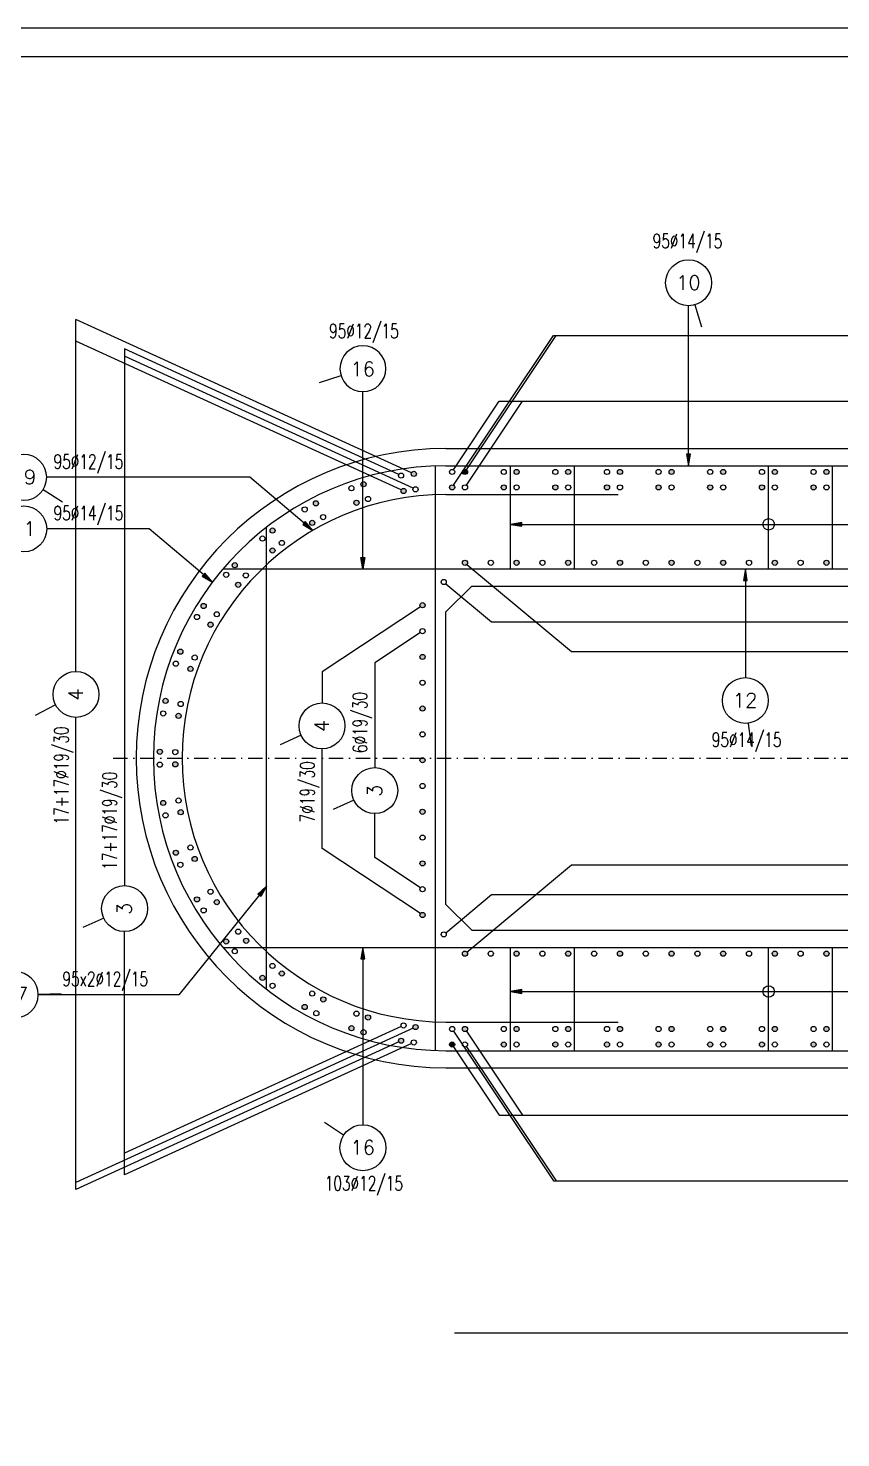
# Model space of a CAD drawing. Extents: x 29670 to 39758, y 69667 to 72992.
# Drawn here: x 34252 to 34961, y 71763 to 72992 of the extents above; entities that cross this region are included whole.
import ezdxf
from ezdxf.enums import TextEntityAlignment as Align

# ---------------------------------------------------------------- set-up
doc = ezdxf.new("R2010")
doc.units = 0
doc.header["$LTSCALE"] = 50
doc.linetypes.add('CENTER', pattern=[0.47, 0.25, -0.1, 0.02, -0.1])
for name, color, linetype in [('ARM', 1, 'CONTINUOUS'), ('ARM-I', 6, 'CONTINUOUS'), ('ARMATURA', 1, 'CONTINUOUS'), ('BETON', 7, 'CONTINUOUS'), ('CRTICA', 7, 'CONTINUOUS'), ('KOTE', 4, 'CONTINUOUS'), ('OSI', 2, 'CENTER'), ('TANKO', 8, 'CONTINUOUS')]:
    doc.layers.add(name, color=color, linetype=linetype)
doc.styles.add('KOTE', font='romans.shx', dxfattribs={"width": 0.7})
doc.styles.get("Standard").update_dxf_attribs({"font": 'romans.shx', "width": 0.9})

# ---------------------------------------------------------------- blocks, each defined once
blk = doc.blocks.new('P')
at = {"layer": 'KOTE'}
blk.add_circle((0, 0), 0.4, dxfattribs=at)
blk.add_attdef('P', text='', height=0.25, dxfattribs=at).set_placement((-0.004, 0.004), align=Align.MIDDLE)
blk = doc.blocks.new('STR')
at = {"layer": 'KOTE', "color": 9}
blk.add_lwpolyline([(-1, 0.17), (-1, -0.17), (0, 0)], close=True, dxfattribs=at)
at = {"layer": 'KOTE', "color": 9, "linetype": 'ByBlock'}
blk.add_solid([(-1, 0.17), (-1, -0.17), (0, 0)], dxfattribs=at)
blk = doc.blocks.new('S')
at = {"layer": 'KOTE', "color": 9}
blk.add_line((0, 1), (0, -1), dxfattribs=at)
blk.add_lwpolyline([(-1, 0.17), (-1, -0.17), (0, 0)], close=True, dxfattribs=at)
at = {"layer": 'KOTE', "color": 9, "linetype": 'ByBlock'}
blk.add_solid([(-1, 0.17), (-1, -0.17), (0, 0)], dxfattribs=at)

msp = doc.modelspace()

# ---------------------------------------------------------------- hatches: boundary and pattern name
at = {"layer": 'TANKO'}
h = msp.add_hatch(color=256, dxfattribs=at)
edge = h.paths.add_edge_path()
edge.add_arc((34588.4, 72603.1), 2.25, 0, 360)
edge = h.paths.add_edge_path()
edge.add_arc((34544.6, 72594.1), 2.25, 0, 360)
edge = h.paths.add_edge_path()
edge.add_arc((34503.1, 72577.4), 2.25, 0, 360)
edge = h.paths.add_edge_path()
edge.add_arc((34465.3, 72553.7), 2.25, 0, 360)
edge = h.paths.add_edge_path()
edge.add_arc((34432.3, 72523.5), 2.25, 0, 360)
edge = h.paths.add_edge_path()
edge.add_arc((34405.2, 72487.9), 2.25, 0, 360)
edge = h.paths.add_edge_path()
edge.add_arc((34384.9, 72448.1), 2.25, 0, 360)
edge = h.paths.add_edge_path()
edge.add_arc((34372, 72405.2), 2.25, 0, 360)
edge = h.paths.add_edge_path()
edge.add_arc((34367, 72360.8), 2.25, 0, 360)
edge = h.paths.add_edge_path()
edge.add_arc((34370, 72316.2), 2.25, 0, 360)
edge = h.paths.add_edge_path()
edge.add_arc((34380.9, 72272.8), 2.25, 0, 360)
edge = h.paths.add_edge_path()
edge.add_arc((34399.4, 72232.1), 2.25, 0, 360)
edge = h.paths.add_edge_path()
edge.add_arc((34424.9, 72195.4), 2.25, 0, 360)
edge = h.paths.add_edge_path()
edge.add_arc((34456.5, 72163.7), 2.25, 0, 360)
edge = h.paths.add_edge_path()
edge.add_arc((34493.3, 72138.3), 2.25, 0, 360)
edge = h.paths.add_edge_path()
edge.add_arc((34534, 72119.8), 2.25, 0, 360)
edge = h.paths.add_edge_path()
edge.add_arc((34577.3, 72108.9), 2.25, 0, 360)
h = msp.add_hatch(color=256, dxfattribs=at)
edge = h.paths.add_edge_path()
edge.add_arc((34633, 72604.8), 2.25, 0, 360)
h = msp.add_hatch(color=256, dxfattribs=at)
edge = h.paths.add_edge_path()
edge.add_arc((35803.5, 72604.8), 2.25, 0, 360)
edge = h.paths.add_edge_path()
edge.add_arc((35758.4, 72604.8), 2.25, 0, 360)
edge = h.paths.add_edge_path()
edge.add_arc((35713.4, 72604.8), 2.25, 0, 360)
edge = h.paths.add_edge_path()
edge.add_arc((35668.4, 72604.8), 2.25, 0, 360)
edge = h.paths.add_edge_path()
edge.add_arc((35623.4, 72604.8), 2.25, 0, 360)
edge = h.paths.add_edge_path()
edge.add_arc((35578.4, 72604.8), 2.25, 0, 360)
edge = h.paths.add_edge_path()
edge.add_arc((35533.4, 72604.8), 2.25, 0, 360)
edge = h.paths.add_edge_path()
edge.add_arc((35488.3, 72604.8), 2.25, 0, 360)
edge = h.paths.add_edge_path()
edge.add_arc((35443.3, 72604.8), 2.25, 0, 360)
edge = h.paths.add_edge_path()
edge.add_arc((35398.3, 72604.8), 2.25, 0, 360)
edge = h.paths.add_edge_path()
edge.add_arc((35353.3, 72604.8), 2.25, 0, 360)
edge = h.paths.add_edge_path()
edge.add_arc((35308.3, 72604.8), 2.25, 0, 360)
edge = h.paths.add_edge_path()
edge.add_arc((35263.3, 72604.8), 2.25, 0, 360)
edge = h.paths.add_edge_path()
edge.add_arc((35218.2, 72604.8), 2.25, 0, 360)
edge = h.paths.add_edge_path()
edge.add_arc((35173.2, 72604.8), 2.25, 0, 360)
edge = h.paths.add_edge_path()
edge.add_arc((35128.2, 72604.8), 2.25, 0, 360)
edge = h.paths.add_edge_path()
edge.add_arc((35083.2, 72604.8), 2.25, 0, 360)
edge = h.paths.add_edge_path()
edge.add_arc((35038.2, 72604.8), 2.25, 0, 360)
edge = h.paths.add_edge_path()
edge.add_arc((34993.1, 72604.8), 2.25, 0, 360)
edge = h.paths.add_edge_path()
edge.add_arc((34948.1, 72604.8), 2.25, 0, 360)
edge = h.paths.add_edge_path()
edge.add_arc((34903.1, 72604.8), 2.25, 0, 360)
edge = h.paths.add_edge_path()
edge.add_arc((34858.1, 72604.8), 2.25, 0, 360)
edge = h.paths.add_edge_path()
edge.add_arc((34813.1, 72604.8), 2.25, 0, 360)
edge = h.paths.add_edge_path()
edge.add_arc((34768.1, 72604.8), 2.25, 0, 360)
edge = h.paths.add_edge_path()
edge.add_arc((34723, 72604.8), 2.25, 0, 360)
edge = h.paths.add_edge_path()
edge.add_arc((34678, 72604.8), 2.25, 0, 360)
h = msp.add_hatch(color=256, dxfattribs=at)
edge = h.paths.add_edge_path()
edge.add_arc((34621.8, 72591.3), 2.25, 0, 360)
edge = h.paths.add_edge_path()
edge.add_arc((34579.5, 72588.2), 2.25, 0, 360)
edge = h.paths.add_edge_path()
edge.add_arc((34666.8, 72591.3), 2.25, 0, 360)
edge = h.paths.add_edge_path()
edge.add_arc((34711.8, 72591.3), 2.25, 0, 360)
edge = h.paths.add_edge_path()
edge.add_arc((34756.8, 72591.3), 2.25, 0, 360)
h = msp.add_hatch(color=256, dxfattribs=at)
edge = h.paths.add_edge_path()
edge.add_arc((34801.8, 72591.3), 2.25, 0, 360)
edge = h.paths.add_edge_path()
edge.add_arc((34846.8, 72591.3), 2.25, 0, 360)
edge = h.paths.add_edge_path()
edge.add_arc((34891.9, 72591.3), 2.25, 0, 360)
edge = h.paths.add_edge_path()
edge.add_arc((34936.9, 72591.3), 2.25, 0, 360)
h = msp.add_hatch(color=256, dxfattribs=at)
edge = h.paths.add_edge_path()
edge.add_arc((34548.5, 72129.2), 2.25, 0, 360)
edge = h.paths.add_edge_path()
edge.add_arc((34509.5, 72144.9), 2.25, 0, 360)
edge = h.paths.add_edge_path()
edge.add_arc((34473.4, 72167.5), 2.25, 0, 360)
edge = h.paths.add_edge_path()
edge.add_arc((34442.2, 72196), 2.25, 0, 360)
edge = h.paths.add_edge_path()
edge.add_arc((34416.6, 72229.7), 2.25, 0, 360)
edge = h.paths.add_edge_path()
edge.add_arc((34397.4, 72267.4), 2.25, 0, 360)
edge = h.paths.add_edge_path()
edge.add_arc((34385.2, 72308.1), 2.25, 0, 360)
edge = h.paths.add_edge_path()
edge.add_arc((34380.5, 72349.9), 2.25, 0, 360)
edge = h.paths.add_edge_path()
edge.add_arc((34383.3, 72392.1), 2.25, 0, 360)
edge = h.paths.add_edge_path()
edge.add_arc((34393.7, 72433.1), 2.25, 0, 360)
edge = h.paths.add_edge_path()
edge.add_arc((34411.2, 72471.6), 2.25, 0, 360)
edge = h.paths.add_edge_path()
edge.add_arc((34435.3, 72506.4), 2.25, 0, 360)
edge = h.paths.add_edge_path()
edge.add_arc((34465.2, 72536.3), 2.25, 0, 360)
edge = h.paths.add_edge_path()
edge.add_arc((34499.9, 72560.4), 2.25, 0, 360)
edge = h.paths.add_edge_path()
edge.add_arc((34538.4, 72577.9), 2.25, 0, 360)
h = msp.add_hatch(color=256, dxfattribs=at)
edge = h.paths.add_edge_path()
edge.add_arc((34633, 72525.6), 2.25, 0, 360)
edge = h.paths.add_edge_path()
edge.add_arc((34678, 72525.6), 2.25, 0, 360)
edge = h.paths.add_edge_path()
edge.add_arc((34723, 72525.6), 2.25, 0, 360)
edge = h.paths.add_edge_path()
edge.add_arc((34768.1, 72525.6), 2.25, 0, 360)
edge = h.paths.add_edge_path()
edge.add_arc((34813.1, 72525.6), 2.25, 0, 360)
edge = h.paths.add_edge_path()
edge.add_arc((34858.1, 72525.6), 2.25, 0, 360)
edge = h.paths.add_edge_path()
edge.add_arc((34903.1, 72525.6), 2.25, 0, 360)
edge = h.paths.add_edge_path()
edge.add_arc((34948.1, 72525.6), 2.25, 0, 360)
edge = h.paths.add_edge_path()
edge.add_arc((34993.1, 72525.6), 2.25, 0, 360)
edge = h.paths.add_edge_path()
edge.add_arc((35038.2, 72525.6), 2.25, 0, 360)
edge = h.paths.add_edge_path()
edge.add_arc((35083.2, 72525.6), 2.25, 0, 360)
edge = h.paths.add_edge_path()
edge.add_arc((35128.2, 72525.6), 2.25, 0, 360)
edge = h.paths.add_edge_path()
edge.add_arc((35173.2, 72525.6), 2.25, 0, 360)
edge = h.paths.add_edge_path()
edge.add_arc((35218.2, 72525.6), 2.25, 0, 360)
edge = h.paths.add_edge_path()
edge.add_arc((35263.3, 72525.6), 2.25, 0, 360)
h = msp.add_hatch(color=256, dxfattribs=at)
edge = h.paths.add_edge_path()
edge.add_arc((34633, 72184.8), 2.25, 0, 360)
edge = h.paths.add_edge_path()
edge.add_arc((34596, 72218.5), 2.25, 0, 360)
edge = h.paths.add_edge_path()
edge.add_arc((34596, 72263.5), 2.25, 0, 360)
edge = h.paths.add_edge_path()
edge.add_arc((34596, 72308.5), 2.25, 0, 360)
edge = h.paths.add_edge_path()
edge.add_arc((34596, 72353.5), 2.25, 0, 360)
edge = h.paths.add_edge_path()
edge.add_arc((34596, 72398.5), 2.25, 0, 360)
edge = h.paths.add_edge_path()
edge.add_arc((34596, 72443.5), 2.25, 0, 360)
edge = h.paths.add_edge_path()
edge.add_arc((34596, 72488.6), 2.25, 0, 360)
h = msp.add_hatch(color=256, dxfattribs=at)
edge = h.paths.add_edge_path()
edge.add_arc((34678, 72184.8), 2.25, 0, 360)
edge = h.paths.add_edge_path()
edge.add_arc((34723, 72184.8), 2.25, 0, 360)
edge = h.paths.add_edge_path()
edge.add_arc((34768.1, 72184.8), 2.25, 0, 360)
edge = h.paths.add_edge_path()
edge.add_arc((34813.1, 72184.8), 2.25, 0, 360)
edge = h.paths.add_edge_path()
edge.add_arc((34858.1, 72184.8), 2.25, 0, 360)
edge = h.paths.add_edge_path()
edge.add_arc((34903.1, 72184.8), 2.25, 0, 360)
edge = h.paths.add_edge_path()
edge.add_arc((34948.1, 72184.8), 2.25, 0, 360)
edge = h.paths.add_edge_path()
edge.add_arc((34993.1, 72184.8), 2.25, 0, 360)
edge = h.paths.add_edge_path()
edge.add_arc((35038.2, 72184.8), 2.25, 0, 360)
edge = h.paths.add_edge_path()
edge.add_arc((35083.2, 72184.8), 2.25, 0, 360)
edge = h.paths.add_edge_path()
edge.add_arc((35128.2, 72184.8), 2.25, 0, 360)
edge = h.paths.add_edge_path()
edge.add_arc((35173.2, 72184.8), 2.25, 0, 360)
edge = h.paths.add_edge_path()
edge.add_arc((35218.2, 72184.8), 2.25, 0, 360)
edge = h.paths.add_edge_path()
edge.add_arc((35263.3, 72184.8), 2.25, 0, 360)
edge = h.paths.add_edge_path()
edge.add_arc((35308.3, 72184.8), 2.25, 0, 360)
h = msp.add_hatch(color=256, dxfattribs=at)
edge = h.paths.add_edge_path()
edge.add_arc((35803.5, 72119.1), 2.25, 0, 360)
edge = h.paths.add_edge_path()
edge.add_arc((35758.4, 72119.1), 2.25, 0, 360)
edge = h.paths.add_edge_path()
edge.add_arc((35713.4, 72119.1), 2.25, 0, 360)
edge = h.paths.add_edge_path()
edge.add_arc((35668.4, 72119.1), 2.25, 0, 360)
edge = h.paths.add_edge_path()
edge.add_arc((35623.4, 72119.1), 2.25, 0, 360)
edge = h.paths.add_edge_path()
edge.add_arc((35578.4, 72119.1), 2.25, 0, 360)
edge = h.paths.add_edge_path()
edge.add_arc((35533.4, 72119.1), 2.25, 0, 360)
edge = h.paths.add_edge_path()
edge.add_arc((35488.3, 72119.1), 2.25, 0, 360)
edge = h.paths.add_edge_path()
edge.add_arc((35443.3, 72119.1), 2.25, 0, 360)
edge = h.paths.add_edge_path()
edge.add_arc((35398.3, 72119.1), 2.25, 0, 360)
edge = h.paths.add_edge_path()
edge.add_arc((35353.3, 72119.1), 2.25, 0, 360)
edge = h.paths.add_edge_path()
edge.add_arc((35308.3, 72119.1), 2.25, 0, 360)
edge = h.paths.add_edge_path()
edge.add_arc((35263.3, 72119.1), 2.25, 0, 360)
edge = h.paths.add_edge_path()
edge.add_arc((35218.2, 72119.1), 2.25, 0, 360)
edge = h.paths.add_edge_path()
edge.add_arc((35173.2, 72119.1), 2.25, 0, 360)
edge = h.paths.add_edge_path()
edge.add_arc((35128.2, 72119.1), 2.25, 0, 360)
edge = h.paths.add_edge_path()
edge.add_arc((35083.2, 72119.1), 2.25, 0, 360)
edge = h.paths.add_edge_path()
edge.add_arc((35038.2, 72119.1), 2.25, 0, 360)
edge = h.paths.add_edge_path()
edge.add_arc((34993.1, 72119.1), 2.25, 0, 360)
edge = h.paths.add_edge_path()
edge.add_arc((34948.1, 72119.1), 2.25, 0, 360)
edge = h.paths.add_edge_path()
edge.add_arc((34903.1, 72119.1), 2.25, 0, 360)
edge = h.paths.add_edge_path()
edge.add_arc((34858.1, 72119.1), 2.25, 0, 360)
edge = h.paths.add_edge_path()
edge.add_arc((34813.1, 72119.1), 2.25, 0, 360)
edge = h.paths.add_edge_path()
edge.add_arc((34768.1, 72119.1), 2.25, 0, 360)
edge = h.paths.add_edge_path()
edge.add_arc((34723, 72119.1), 2.25, 0, 360)
edge = h.paths.add_edge_path()
edge.add_arc((34678, 72119.1), 2.25, 0, 360)
edge = h.paths.add_edge_path()
edge.add_arc((34633, 72119.1), 2.25, 0, 360)
edge = h.paths.add_edge_path()
edge.add_arc((34589.9, 72120.8), 2.25, 0, 360)
h = msp.add_hatch(color=256, dxfattribs=at)
edge = h.paths.add_edge_path()
edge.add_arc((34621.8, 72105.6), 2.25, 0, 360)
h = msp.add_hatch(color=256, dxfattribs=at)
edge = h.paths.add_edge_path()
edge.add_arc((34666.8, 72105.6), 2.25, 0, 360)
edge = h.paths.add_edge_path()
edge.add_arc((34711.8, 72105.6), 2.25, 0, 360)
edge = h.paths.add_edge_path()
edge.add_arc((34756.8, 72105.6), 2.25, 0, 360)
edge = h.paths.add_edge_path()
edge.add_arc((34801.8, 72105.6), 2.25, 0, 360)
edge = h.paths.add_edge_path()
edge.add_arc((34846.8, 72105.6), 2.25, 0, 360)
edge = h.paths.add_edge_path()
edge.add_arc((34891.9, 72105.6), 2.25, 0, 360)
edge = h.paths.add_edge_path()
edge.add_arc((34936.9, 72105.6), 2.25, 0, 360)
edge = h.paths.add_edge_path()
edge.add_arc((34981.9, 72105.6), 2.25, 0, 360)
edge = h.paths.add_edge_path()
edge.add_arc((35026.9, 72105.6), 2.25, 0, 360)
edge = h.paths.add_edge_path()
edge.add_arc((35071.9, 72105.6), 2.25, 0, 360)
edge = h.paths.add_edge_path()
edge.add_arc((35116.9, 72105.6), 2.25, 0, 360)
edge = h.paths.add_edge_path()
edge.add_arc((35162, 72105.6), 2.25, 0, 360)
edge = h.paths.add_edge_path()
edge.add_arc((35207, 72105.6), 2.25, 0, 360)
edge = h.paths.add_edge_path()
edge.add_arc((35252, 72105.6), 2.25, 0, 360)
edge = h.paths.add_edge_path()
edge.add_arc((35297, 72105.6), 2.25, 0, 360)
edge = h.paths.add_edge_path()
edge.add_arc((35342, 72105.6), 2.25, 0, 360)
edge = h.paths.add_edge_path()
edge.add_arc((35387, 72105.6), 2.25, 0, 360)
edge = h.paths.add_edge_path()
edge.add_arc((35432.1, 72105.6), 2.25, 0, 360)
edge = h.paths.add_edge_path()
edge.add_arc((35477.1, 72105.6), 2.25, 0, 360)
edge = h.paths.add_edge_path()
edge.add_arc((35522.1, 72105.6), 2.25, 0, 360)
edge = h.paths.add_edge_path()
edge.add_arc((35567.1, 72105.6), 2.25, 0, 360)
edge = h.paths.add_edge_path()
edge.add_arc((35612.1, 72105.6), 2.25, 0, 360)

# ---------------------------------------------------------------- linework, layer by layer
at = {"layer": 'ARM', "ltscale": 10}
for p, q in [((34607.4, 72100.4), (34607.4, 72610)), ((34672.6, 72520.2), (34672.6, 72610.2)), ((34953.5, 72520.2), (34953.5, 72610.2)), ((34459.9, 72153.9), (34459.9, 72556.5)), ((34672.6, 72100.2), (34672.6, 72190.2)), ((34953.5, 72100.2), (34953.5, 72190.2))]:
    msp.add_line(p, q, dxfattribs=at)
for radius in [255, 230]:
    msp.add_arc((34616.4, 72355.2), radius, 90, 270, dxfattribs=at)
at = {"layer": 'ARM-I', "elevation": 0}
msp.add_lwpolyline([(34623.9, 71854.1), (35823.9, 71854.1)], dxfattribs=at)
at = {"layer": 'ARMATURA', "ltscale": 10}
for p, q in [((34616.4, 72610.2), (35831.4, 72610.2)), ((34728.4, 72520.2), (34728.4, 72610.2)), ((34897.7, 72520.2), (34897.7, 72610.2)), ((34616.4, 72585.2), (34766.4, 72585.2)), ((34421.9, 72520.2), (36025.8, 72520.2)), ((34421.9, 72190.2), (36025.8, 72190.2)), ((34728.4, 72100.2), (34728.4, 72190.2)), ((34897.7, 72100.2), (34897.7, 72190.2)), ((34616.4, 72125.2), (34766.4, 72125.2)), ((34616.4, 72100.2), (35831.4, 72100.2))]:
    msp.add_line(p, q, dxfattribs=at)
at = {"layer": 'BETON', "ltscale": 10}
for p, q in [((34616.4, 72625.2), (35831.4, 72625.2)), ((34616.4, 72482.7), (34638.9, 72505.2)), ((34638.9, 72505.2), (35808.9, 72505.2)), ((34616.4, 72227.7), (34616.4, 72482.7)), ((34616.4, 72227.7), (34638.9, 72205.2)), ((34638.9, 72205.2), (35808.9, 72205.2)), ((34616.4, 72085.2), (35831.4, 72085.2))]:
    msp.add_line(p, q, dxfattribs=at)
at = {"layer": 'BETON'}
for points in [[(29669.6, 69667.2), (38595.8, 69667.2), (38595.8, 72991.7), (29669.6, 72991.7)], [(29794.6, 69692.2), (38570.8, 69692.2), (38570.8, 72966.7), (29794.6, 72966.7)]]:
    msp.add_lwpolyline(points, close=True, dxfattribs=at)
at = {"layer": 'BETON', "ltscale": 10}
msp.add_arc((34616.4, 72355.2), 270, 90, 270, dxfattribs=at)
at = {"layer": 'CRTICA'}
for p, q in [((34833.5, 72750.5), (34839.1, 72731.3)), ((34524.9, 72688.7), (34505.9, 72682.6)), ((34265.2, 72589.4), (34282.1, 72578.6)), ((34276.2, 72401.7), (34258.4, 72392.5)), ((34490.2, 72375.2), (34472, 72366.9)), ((34879.9, 72385.6), (34882.4, 72365.8)), ((34536.2, 72318.7), (34518, 72310.4)), ((34318.1, 72215.8, 0), (34299.9, 72207.5, 0)), ((34261.1, 72149.5), (34281.1, 72150.1)), ((34527.2, 72026.5), (34510.5, 72037.5))]:
    msp.add_line(p, q, dxfattribs=at)
at = {"layer": 'KOTE'}
for centre, radius in [((34544.6, 72594.1), 2.25), ((34577.3, 72601.6), 2.25), ((34588.4, 72603.1), 2.25), ((34621.8, 72604.8), 2.25), ((34633, 72604.8), 2.25), ((34666.8, 72604.8), 2.25), ((34678, 72604.8), 2.25), ((34711.8, 72604.8), 2.25), ((34723, 72604.8), 2.25), ((34756.8, 72604.8), 2.25), ((34768.1, 72604.8), 2.25), ((34801.8, 72604.8), 2.25), ((34813.1, 72604.8), 2.25), ((34846.8, 72604.8), 2.25), ((34858.1, 72604.8), 2.25), ((34891.9, 72604.8), 2.25), ((34903.1, 72604.8), 2.25), ((34936.9, 72604.8), 2.25), ((34948.1, 72604.8), 2.25), ((34534, 72590.6), 2.25), ((34579.5, 72588.2), 2.25), ((34589.9, 72589.6), 2.25), ((34621.8, 72591.3), 2.25), ((34633, 72591.3), 2.25), ((34666.8, 72591.3), 2.25), ((34678, 72591.3), 2.25), ((34711.8, 72591.3), 2.25), ((34723, 72591.3), 2.25), ((34756.8, 72591.3), 2.25), ((34768.1, 72591.3), 2.25), ((34801.8, 72591.3), 2.25), ((34813.1, 72591.3), 2.25), ((34846.8, 72591.3), 2.25), ((34858.1, 72591.3), 2.25), ((34891.9, 72591.3), 2.25), ((34903.1, 72591.3), 2.25), ((34936.9, 72591.3), 2.25), ((34948.1, 72591.3), 2.25), ((34493.3, 72572.1), 2.25), ((34503.1, 72577.4), 2.25), ((34538.4, 72577.9), 2.25), ((34548.5, 72581.2), 2.25), ((34499.9, 72560.4), 2.25), ((34509.3, 72565.4), 2.25), ((34897.7, 72559.1), 5), ((34456.5, 72546.7), 2.25), ((34465.3, 72553.7), 2.25), ((34465.2, 72536.3), 2.25), ((34473.4, 72542.9), 2.25), ((34432.3, 72523.5), 2.25), ((34633, 72525.6), 2.25), ((34655.5, 72525.6), 2.25), ((34678, 72525.6), 2.25), ((34700.5, 72525.6), 2.25), ((34723, 72525.6), 2.25), ((34745.6, 72525.6), 2.25), ((34768.1, 72525.6), 2.25), ((34790.6, 72525.6), 2.25), ((34813.1, 72525.6), 2.25), ((34835.6, 72525.6), 2.25), ((34858.1, 72525.6), 2.25), ((34880.6, 72525.6), 2.25), ((34903.1, 72525.6), 2.25), ((34925.6, 72525.6), 2.25), ((34948.1, 72525.6), 2.25), ((34424.9, 72515.1), 2.25), ((34442, 72514.6), 2.25), ((34614.5, 72508.8), 2.25), ((34435.3, 72506.4), 2.25), ((34405.2, 72487.9), 2.25), ((34596, 72488.6), 2.25), ((34399.4, 72478.3), 2.25), ((34411.2, 72471.6), 2.25), ((34416.6, 72480.7), 2.25), ((34596, 72466), 2.25), ((34384.9, 72448.1), 2.25), ((34380.9, 72437.6), 2.25), ((34397.4, 72443), 2.25), ((34596, 72443.5), 2.25), ((34393.7, 72433.1), 2.25), ((34596, 72421), 2.25), ((34372, 72405.2), 2.25), ((34385.2, 72402.5), 2.25), ((34596, 72398.5), 2.25), ((34370, 72394.2), 2.25), ((34383.3, 72392.1), 2.25), ((34596, 72376), 2.25), ((34367, 72360.8), 2.25), ((34380.5, 72360.5), 2.25), ((34367, 72349.6), 2.25), ((34380.5, 72349.9), 2.25), ((34596, 72353.5), 2.25), ((34596, 72331), 2.25), ((34370, 72316.2), 2.25), ((34383.3, 72318.3), 2.25), ((34372, 72305.4), 2.25), ((34385.2, 72308.1), 2.25), ((34596, 72308.5), 2.25), ((34393.7, 72277.3), 2.25), ((34596, 72286), 2.25), ((34380.9, 72272.8), 2.25), ((34384.9, 72262.3), 2.25), ((34397.4, 72267.4), 2.25), ((34596, 72263.5), 2.25), ((34411.2, 72238.8), 2.25), ((34596, 72241), 2.25), ((34399.4, 72232.1), 2.25), ((34416.6, 72229.7), 2.25), ((34405.2, 72222.5), 2.25), ((34596, 72218.5), 2.25), ((34435.3, 72204), 2.25), ((34614.5, 72201.6), 2.25), ((34424.9, 72195.4), 2.25), ((34442.2, 72196), 2.25), ((34432.3, 72186.9), 2.25), ((34633, 72184.8), 2.25), ((34655.5, 72184.8), 2.25), ((34678, 72184.8), 2.25), ((34700.5, 72184.8), 2.25), ((34723, 72184.8), 2.25), ((34745.6, 72184.8), 2.25), ((34768.1, 72184.8), 2.25), ((34790.6, 72184.8), 2.25), ((34813.1, 72184.8), 2.25), ((34835.6, 72184.8), 2.25), ((34858.1, 72184.8), 2.25), ((34880.6, 72184.8), 2.25), ((34903.1, 72184.8), 2.25), ((34925.6, 72184.8), 2.25), ((34948.1, 72184.8), 2.25), ((34456.5, 72163.7), 2.25), ((34465.2, 72174.1), 2.25), ((34473.4, 72167.5), 2.25), ((34465.3, 72156.8), 2.25), ((34897.7, 72151.8), 5), ((34499.9, 72150), 2.25), ((34509.5, 72144.9), 2.25), ((34493.3, 72138.3), 2.25), ((34503.4, 72132.9), 2.25), ((34538.4, 72132.5), 2.25), ((34548.5, 72129.2), 2.25), ((34534, 72119.8), 2.25), ((34544.6, 72116.3), 2.25), ((34579.5, 72122.2), 2.25), ((34589.9, 72120.8), 2.25), ((34621.8, 72119.1), 2.25), ((34633, 72119.1), 2.25), ((34666.8, 72119.1), 2.25), ((34678, 72119.1), 2.25), ((34711.8, 72119.1), 2.25), ((34723, 72119.1), 2.25), ((34756.8, 72119.1), 2.25), ((34768.1, 72119.1), 2.25), ((34801.8, 72119.1), 2.25), ((34813.1, 72119.1), 2.25), ((34846.8, 72119.1), 2.25), ((34858.1, 72119.1), 2.25), ((34891.9, 72119.1), 2.25), ((34903.1, 72119.1), 2.25), ((34936.9, 72119.1), 2.25), ((34948.1, 72119.1), 2.25), ((34577.3, 72108.9), 2.25), ((34588.4, 72107.4), 2.25), ((34621.8, 72105.6), 2.25), ((34633, 72105.6), 2.25), ((34666.8, 72105.6), 2.25), ((34678, 72105.6), 2.25), ((34711.8, 72105.6), 2.25), ((34723, 72105.6), 2.25), ((34756.8, 72105.6), 2.25), ((34768.1, 72105.6), 2.25), ((34801.8, 72105.6), 2.25), ((34813.1, 72105.6), 2.25), ((34846.8, 72105.6), 2.25), ((34858.1, 72105.6), 2.25), ((34891.9, 72105.6), 2.25), ((34903.1, 72105.6), 2.25), ((34936.9, 72105.6), 2.25), ((34948.1, 72105.6), 2.25)]:
    msp.add_circle(centre, radius, dxfattribs=at)
at = {"layer": 'OSI'}
msp.add_line((34326.4, 72355.2), (36121.4, 72355.2), dxfattribs=at)
at = {"layer": 'TANKO'}
for p, q in [((34827.9, 72610.2), (34827.9, 72749.7)), ((34586.3, 72603.9), (34293.9, 72737.8)), ((34293.9, 72430.8), (34293.9, 72737.8)), ((34623, 72593.2), (34710.2, 72723.6, 0)), ((34634.3, 72606.7), (34712.4, 72723.6, 0)), ((34710.2, 72723.6, 0), (35172.6, 72723.6, 0)), ((34577.4, 72589.1), (34293.9, 72718.8)), ((34575.3, 72602.5), (34336.3, 72712)), ((34336.3, 72712), (34336.3, 72244.1, 0)), ((34587.9, 72590.6), (34336.3, 72705.8)), ((34544, 72520.2), (34544, 72674.8)), ((34623, 72606.7), (34662.9, 72666.4, 0)), ((34634.3, 72593.2), (34683.2, 72666.4, 0)), ((34662.9, 72666.4, 0), (35174.1, 72666.4, 0)), ((34445.4, 72600.1), (34268.4, 72600.1)), ((34500.4, 72553.8), (34445.4, 72600.1)), ((34672.6, 72559.1), (35414.4, 72559.1)), ((34357.8, 72555.1), (34268.4, 72555.1)), ((34412.8, 72508.8), (34357.8, 72555.1)), ((34634.7, 72524.2), (34725.9, 72448.2)), ((34877.4, 72520.2), (34877.4, 72425.5)), ((34616.2, 72507.3), (34656.2, 72474)), ((34594.1, 72487.3), (34508.4, 72430.4)), ((34656.2, 72474), (35055.8, 72474)), ((34594.1, 72464.8), (34554.4, 72438.4)), ((34554.4, 72438.4), (34554.4, 72347)), ((34725.9, 72448.2), (35421.9, 72448.2)), ((34508.4, 72430.4), (34508.4, 72403.4)), ((34293.9, 71979.1, 0), (34293.9, 72390.8)), ((34508.4, 72276.6), (34508.4, 72363.4)), ((34554.4, 72268.6), (34554.4, 72307)), ((34594.1, 72219.7), (34508.4, 72276.6)), ((34594.1, 72242.2), (34554.4, 72268.6)), ((34634.7, 72186.2), (34725.9, 72262.2)), ((34725.9, 72262.2), (35421.9, 72262.2)), ((34459.9, 72243.5), (34383.7, 72149)), ((34616.2, 72203.1), (34656.2, 72236.4)), ((34656.2, 72236.4), (35055.8, 72236.4)), ((34336.3, 71991.9, 0), (34336.3, 72204.1, 0)), ((34544, 72190.2), (34544, 72035.6)), ((34383.7, 72149), (34261.1, 72149)), ((34672.6, 72151.8), (35414.4, 72151.8)), ((34587.9, 72119.8), (34293.9, 71985.2, 0)), ((34577.4, 72121.3), (34336.3, 72010.8, 0)), ((34623, 72117.2), (34710.2, 71986.8, 0)), ((34634.3, 72117.2), (34683.2, 72044, 0)), ((34575.3, 72107.9), (34293.9, 71979.1, 0)), ((34586.4, 72106.4), (34336.3, 71991.9, 0)), ((34623, 72103.7), (34662.9, 72044, 0)), ((34634.3, 72103.7), (34712.4, 71986.8, 0)), ((34662.9, 72044, 0), (35174.1, 72044, 0)), ((34710.2, 71986.8, 0), (35172.6, 71986.8, 0))]:
    msp.add_line(p, q, dxfattribs=at)

# ---------------------------------------------------------------- block references
at = {"layer": 'KOTE'}
ref = msp.add_blockref('P', (34827.9, 72769.7), dxfattribs=dict(at, xscale=50, yscale=50, zscale=50))
ref.add_attrib('P', '10', dxfattribs={"height": 12.5}).set_placement((34827.7, 72769.9), align=Align.MIDDLE)
ref = msp.add_blockref('P', (34544, 72694.8), dxfattribs=dict(at, xscale=-50, yscale=50, zscale=50, rotation=180))
ref.add_attrib('P', '16', dxfattribs={"height": 12.5}).set_placement((34543.8, 72694.6), align=Align.MIDDLE)
ref = msp.add_blockref('P', (34248.4, 72600.1), dxfattribs=dict(at, xscale=-50, yscale=50, zscale=50))
ref.add_attrib('P', '19', dxfattribs={"height": 12.5}).set_placement((34248.5, 72600.3), align=Align.MIDDLE)
at = {"layer": 'KOTE', "yscale": 10, "zscale": 10}
for name, p, xscale, rotation in [('STR', (34827.9, 72610.2), 10, 270), ('S', (34672.6, 72559.1), 10, 180), ('STR', (34544, 72520.2), -10, 90), ('STR', (34877.4, 72520.2), 10, 90), ('STR', (34544, 72190.2), 10, 90), ('S', (34672.6, 72151.8), 10, 180)]:
    msp.add_blockref(name, p, dxfattribs=dict(at, xscale=xscale, rotation=rotation))
at = {"layer": 'KOTE'}
ref = msp.add_blockref('P', (34248.4, 72555.1), dxfattribs=dict(at, xscale=50, yscale=50, zscale=50))
ref.add_attrib('P', '11', dxfattribs={"height": 12.5}).set_placement((34248.2, 72555.3), align=Align.MIDDLE)
ref = msp.add_blockref('P', (34293.9, 72410.8), dxfattribs=dict(at, xscale=50, yscale=50, zscale=50, rotation=90))
ref.add_attrib('P', '4', dxfattribs={"height": 12.5, "rotation": 90}).set_placement((34293.7, 72410.7), align=Align.MIDDLE)
ref = msp.add_blockref('P', (34877.4, 72405.5), dxfattribs=dict(at, xscale=50, yscale=50, zscale=50))
ref.add_attrib('P', '12', dxfattribs={"height": 12.5}).set_placement((34877.2, 72405.7), align=Align.MIDDLE)
ref = msp.add_blockref('P', (34508.4, 72383.4), dxfattribs=dict(at, xscale=50, yscale=50, zscale=50, rotation=90))
ref.add_attrib('P', '4', dxfattribs={"height": 12.5, "rotation": 90}).set_placement((34508.2, 72383.3), align=Align.MIDDLE)
ref = msp.add_blockref('P', (34554.4, 72327), dxfattribs=dict(at, xscale=50, yscale=50, zscale=50, rotation=90))
ref.add_attrib('P', '3', dxfattribs={"height": 12.5, "rotation": 90}).set_placement((34554.2, 72326.8), align=Align.MIDDLE)
ref = msp.add_blockref('P', (34336.3, 72224.1, 0), dxfattribs=dict(at, xscale=50, yscale=50, zscale=50, rotation=90))
ref.add_attrib('P', '3', dxfattribs={"height": 12.5, "rotation": 90}).set_placement((34336.1, 72223.9, 0), align=Align.MIDDLE)
ref = msp.add_blockref('P', (34241.1, 72149), dxfattribs=dict(at, xscale=-50, yscale=50, zscale=50))
ref.add_attrib('P', '17', dxfattribs={"height": 12.5}).set_placement((34241.3, 72149.2), align=Align.MIDDLE)
ref = msp.add_blockref('P', (34544, 72015.6), dxfattribs=dict(at, xscale=50, yscale=50, zscale=50))
ref.add_attrib('P', '16', dxfattribs={"height": 12.5}).set_placement((34543.8, 72015.8), align=Align.MIDDLE)
at = {"layer": 'TANKO', "yscale": 10, "zscale": 10}
for p, xscale, rotation in [((34500.4, 72553.8), 10, 319.9375746473957), ((34412.8, 72508.8), 10, 319.9375746473957), ((34459.9, 72243.5), -10, 231.1542368380661)]:
    msp.add_blockref('STR', p, dxfattribs=dict(at, xscale=xscale, rotation=rotation))

# ---------------------------------------------------------------- texts
at = {"layer": 'KOTE', "style": 'KOTE', "width": 0.7}
for s, p in [('95%%c14/15', (34827, 72805.2)), ('95%%c12/15', (34544.9, 72726.8)), ('95%%c14/15', (34878.5, 72370.4)), ('103%%c12/15', (34544.9, 71983.6))]:
    msp.add_text(s, height=12.5, dxfattribs=at).set_placement(p, align=Align.MIDDLE)
for s, p in [('95%%c12/15', (34274.4, 72607.6)), ('95%%c14/15', (34274.4, 72562.6))]:
    msp.add_text(s, height=12.5, dxfattribs=at).set_placement(p)
for s, p in [('6%%C19/30', (34547.7, 72412.9)), ('17+17%%C19/30', (34287.3, 72382.9, 0)), ('7%%C19/30', (34501.8, 72352.5)), ('17+17%%C19/30', (34329.6, 72343.4, 0))]:
    msp.add_text(s, height=12.5, rotation=90, dxfattribs=at).set_placement(p, align=Align.RIGHT)
msp.add_text('95x2%%c12/15', height=12.5, dxfattribs=at).set_placement((34356.7, 72156.5), align=Align.RIGHT)

doc.saveas('drawing.dxf')
